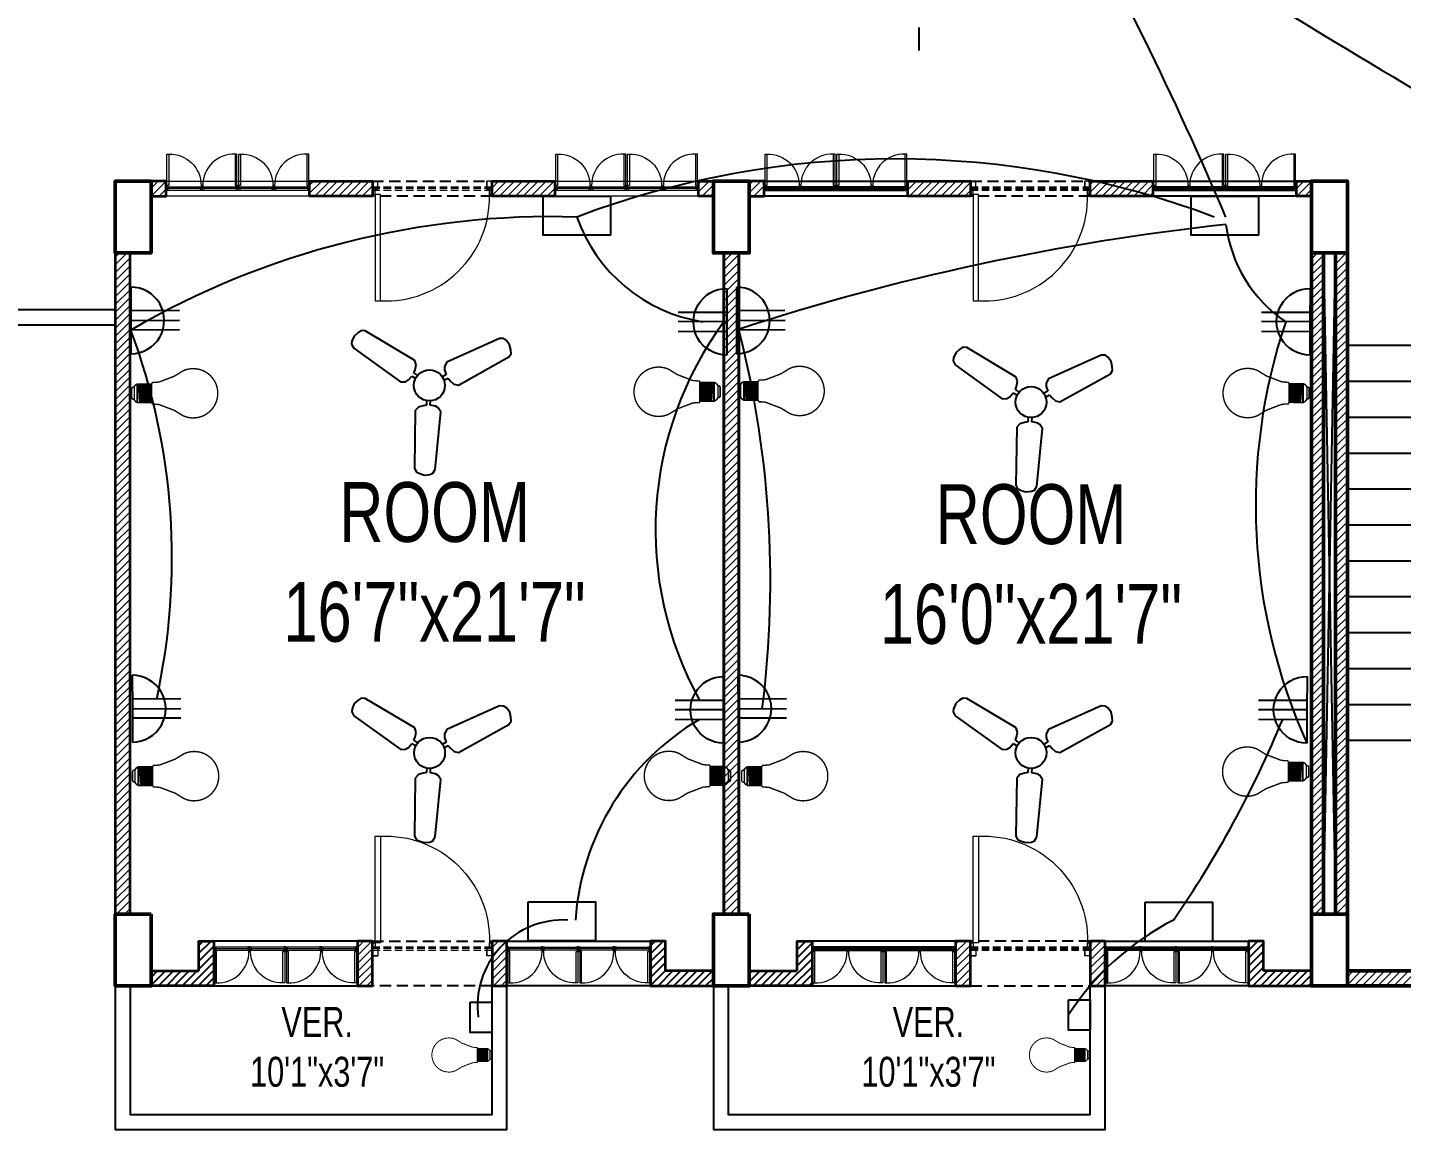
# Model space of a CAD drawing. Header units: inches. Extents: x -20263 to 10253, y -4567 to 3195.
# Drawn here: x -5101.4 to -4641.9, y -1545 to -1176.7 of the extents above; entities that cross this region are included whole.
import ezdxf

# ---------------------------------------------------------------- set-up
doc = ezdxf.new("R2010")
doc.units = ezdxf.units.IN
doc.header["$MEASUREMENT"] = 0
doc.linetypes.add('DASHED2', pattern=[0.375, 0.25, -0.125])
for name, color, linetype, lineweight in [('A-TEXT', 7, 'Continuous', 5), ('ar-DOOR-WOOD', 44, 'Continuous', 0), ('Main Wall', 250, 'Continuous', 13), ('WALL_SEC_', 170, 'Continuous', 25)]:
    doc.layers.add(name, color=color, linetype=linetype, lineweight=lineweight)
doc.layers.add('BOX', color=7, linetype='Continuous')
doc.layers.add('conduit', color=160, linetype='Continuous')
doc.layers.add('hatch brick', color=32, linetype='Continuous', lineweight=0, transparency=0.4)
doc.styles.add('SIMPLE', font='romantic.ttf')
pattern_1 = [(45, (-60995.2035, -20184.9232), (-1.325825215, 1.325825215), [])]
pattern_2 = [(45, (-61064.2035, -20186.9232), (-1.325825215, 1.325825215), [])]
pattern_3 = [(45, (-61078.7035, -20186.9232), (-1.325825215, 1.325825215), [])]
pattern_4 = [(45, (-61062.9922, -20186.9232), (-1.325825215, 1.325825215), [])]
pattern_5 = [(45, (-61069.2035, -20438.9232), (-1.325825215, 1.325825215), [])]
pattern_6 = [(45, (-60950.2035, -20184.9232), (-1.325825215, 1.325825215), [])]

# ---------------------------------------------------------------- blocks, each defined once
blk = doc.blocks.new('stair final')
blk.add_lwpolyline([(-5, 126), (17, 126), (17, -10), (-5, -10)], close=True)
for points in [[(82, 124), (82, -90), (-70, -90), (-70, 124)], [(-37.5, 124), (-37.5, -49), (49.5, -49), (49.5, 122.75)], [(17, 100), (49.5, 124), (82, 100)], [(24.2, 100), (49.5, 124)], [(49.5, 124), (75, 100)], [(82, -8), (82, -90)]]:
    blk.add_lwpolyline(points)
blk.add_circle((-37.5, 124), 2.49)
at = {"layer": 'BOX', "ltscale": 2000}
for p, q in [((-5, 124), (-70, 124)), ((-5, 112), (-70, 112)), ((-5, 100), (-70, 100)), ((-5, 88), (-70, 88)), ((-5, 76), (-70, 76)), ((-5, 64), (-70, 64)), ((-5, 52), (-70, 52)), ((-5, 40), (-70, 40)), ((-5, 28), (-70, 28)), ((-5, 16), (-70, 16)), ((-5, 4), (-70, 4)), ((-5, -8), (-70, -8)), ((0, -8), (-3, -8)), ((15, -8), (12, -8))]:
    blk.add_line(p, q, dxfattribs=at)
at = {"layer": 'BOX', "linetype": 'DASHED2', "ltscale": 20}
for p, q in [((82, 124), (17, 124)), ((82, 112), (17, 112)), ((82, 100), (17, 100)), ((82, 88), (17, 88)), ((82, 76), (17, 76)), ((82, 64), (17, 64)), ((82, 52), (17, 52)), ((82, 40), (17, 40)), ((82, 28), (17, 28)), ((82, 16), (17, 16)), ((82, 4), (17, 4)), ((82, -8), (17, -8))]:
    blk.add_line(p, q, dxfattribs=at)
at = {"layer": 'BOX', "ltscale": 2000}
for points in [[(17, 124), (17, -10), (-5, -10), (-5, 124)], [(-3, 124), (15, 124)]]:
    blk.add_lwpolyline(points, dxfattribs=at)
blk.add_lwpolyline([(15, 124), (15, -8), (-3, -8), (-3, 124)], close=True, dxfattribs=at)
blk = doc.blocks.new('toilet stair block final')
at = {"layer": 'hatch brick'}
h = blk.add_hatch(dxfattribs=at)
h.set_pattern_fill('ANSI31', color=256, scale=15)
h.paths.add_polyline_path([(-233, 175.18), (-233, -45.82), (-229, -45.82), (-229, 175.18)])
h = blk.add_hatch(dxfattribs=at)
h.set_pattern_fill('ANSI31', color=256, scale=15)
h.set_pattern_definition([(45, (7, 0), (-1.325825, 1.325825), [])])
h.paths.add_polyline_path([(-225, 175.18), (-225, -45.82), (-221, -45.82), (-221, 175.18)])
h = blk.add_hatch(dxfattribs=at)
h.set_pattern_fill('ANSI31', color=256, scale=15)
h.paths.add_polyline_path([(-193, -64.82), (-193, -54.82), (-198, -54.82), (-198, -64.82), (-221, -64.82), (-221, -69.82), (-193, -69.82)])
for points in [[(-229, 175.18), (-225, -45.82)], [(-229, -45.82), (-225, 175.18)]]:
    blk.add_lwpolyline(points)
at = {"color": 0, "lineweight": 50}
blk.add_lwpolyline([(-193, -64.82), (-193, -54.82), (-198, -54.82), (-198, -64.82), (-221, -64.82), (-221, -69.82), (-193, -69.82)], close=True, dxfattribs=at)
at = {"layer": 'Main Wall', "color": 1, "lineweight": 50}
for points in [[(-233, 175.18), (-221, 175.18), (-221, 199.18), (-233, 199.18), (-233, 175.18)], [(-233, -69.82), (-221, -69.82), (-221, -45.82), (-233, -45.82), (-233, -69.82)]]:
    blk.add_lwpolyline(points, dxfattribs=at)
at = {"layer": 'Main Wall', "color": 0, "lineweight": 50}
for points in [[(-233, 175.18), (-233, -45.82), (-229, -45.82), (-229, 175.18)], [(-225, 175.18), (-225, -45.82), (-221, -45.82), (-221, 175.18)]]:
    blk.add_lwpolyline(points, close=True, dxfattribs=at)
blk.add_blockref('stair final', (-151, 20.18))
blk = doc.blocks.new('DOOR_45')
at = {"layer": 'ar-DOOR-WOOD'}
for p, q in [((-11008.75, 15426.44), (-11008.75, 15424.44)), ((-10968.75, 15426.44), (-11008.75, 15426.44)), ((-11008.75, 15424.44), (-10968.75, 15424.44)), ((-10968.75, 15427.44), (-10963.75, 15427.44)), ((-10968.75, 15427.44), (-10968.75, 15426.44)), ((-10968.75, 15424.44), (-10968.75, 15426.44)), ((-10968.75, 15426.44), (-10966.75, 15426.44)), ((-10966.75, 15426.44), (-10966.75, 15425.44)), ((-10966.75, 15425.44), (-10963.75, 15425.44)), ((-10963.75, 15427.44), (-10963.75, 15425.44)), ((-10968.75, 15382.44), (-10968.75, 15383.44)), ((-10968.75, 15383.44), (-10966.75, 15383.44)), ((-10966.75, 15384.44), (-10963.75, 15384.44)), ((-10966.75, 15383.44), (-10966.75, 15384.44)), ((-10963.75, 15382.44), (-10963.75, 15384.44)), ((-10968.75, 15382.44), (-10963.75, 15382.44))]:
    blk.add_line(p, q, dxfattribs=at)
for points in [[(-10968.75, 15426.44), (-11008.75, 15426.44), (-11008.75, 15424.44), (-10968.75, 15424.44)], [(-10963.75, 15427.44), (-10968.75, 15427.44), (-10968.75, 15426.44), (-10966.75, 15426.44), (-10966.75, 15425.44), (-10963.75, 15425.44)], [(-10968.75, 15383.44), (-10968.75, 15382.44), (-10963.75, 15382.44), (-10963.75, 15384.44), (-10966.75, 15384.44), (-10966.75, 15383.44)]]:
    blk.add_lwpolyline(points, close=True, dxfattribs=at)
blk.add_arc((-10969.89, 15422.35), 38.92, 176.9083, 271.677, dxfattribs=at)
blk = doc.blocks.new('DOOR_40')
at = {"layer": 'ar-DOOR-WOOD'}
for p, q in [((-11029.1, 15422.4), (-11024.1, 15422.4)), ((-11029.1, 15422.4), (-11029.1, 15421.4)), ((-11024.1, 15422.4), (-11024.1, 15420.4)), ((-11029.1, 15421.4), (-11064.1, 15421.4)), ((-11064.1, 15421.4), (-11064.1, 15419.4)), ((-11064.1, 15419.4), (-11029.1, 15419.4)), ((-11029.1, 15419.4), (-11029.1, 15421.4)), ((-11029.1, 15421.4), (-11027.1, 15421.4)), ((-11027.1, 15421.4), (-11027.1, 15420.4)), ((-11027.1, 15420.4), (-11024.1, 15420.4)), ((-11029.1, 15383.4), (-11027.1, 15383.4)), ((-11029.1, 15382.4), (-11029.1, 15383.4)), ((-11029.1, 15382.4), (-11024.1, 15382.4)), ((-11027.1, 15383.4), (-11027.1, 15384.4)), ((-11027.1, 15384.4), (-11024.1, 15384.4)), ((-11024.1, 15382.4), (-11024.1, 15384.4))]:
    blk.add_line(p, q, dxfattribs=at)
blk.add_arc((-11029.4, 15418.2), 34.8, 178.03, 270.3561, dxfattribs=at)
blk = doc.blocks.new('LED')
for p, q in [((-11.6, -7.7), (11.7, -7.7)), ((-11.6, -11), (11.7, -9.6)), ((-11.6, -13.3), (11.7, -11.8)), ((-11.5, -15.5), (11.8, -14.1)), ((-11.3, -17.8), (11.9, -16.3)), ((-12.1, -25.6), (11.9, -25.6)), ((-11.2, -20), (12.1, -18.6)), ((-11.2, -22.2), (12.1, -20.8)), ((-11.2, -24.5), (12.1, -23.1))]:
    blk.add_line(p, q)
at = {"lineweight": 9}
blk.add_line((7.8, -3.1), (-7.8, -3.1), dxfattribs=at)
for points, const_width in [([(5.3, 0), (5.4, 0), (5.7, 0), (6.1, -0.1), (6.6, -0.3), (7, -0.6), (7.2, -0.9), (7.4, -1.2), (7.5, -1.5), (7.7, -2), (7.7, -2.5), (7.8, -3.1), (7.7, -2.5), (7.7, -2), (7.5, -1.5), (7.4, -1.2), (7.2, -0.9), (7, -0.6), (6.6, -0.3), (6.1, -0.1), (5.7, 0), (5.4, 0), (5.3, 0), (-5.3, 0), (-5.4, 0), (-5.5, 0), (-5.8, 0), (-6.1, -0.1), (-6.4, -0.2), (-6.7, -0.5), (-7, -0.7), (-7.3, -1.1), (-7.6, -1.7), (-7.7, -2.3), (-7.8, -3.1), (-7.8, -3.1), (-7.9, -3.2), (-8.1, -3.2), (-8.3, -3.3), (-8.9, -3.6), (-9.6, -4.1), (-10.3, -4.7), (-11, -5.4), (-11.2, -5.9), (-11.4, -6.4), (-11.6, -7), (-11.6, -7.7), (-12.2, -7.7), (-12.1, -26)], 2), ([(-5.3, 0), (-5.4, 0), (-5.5, 0), (-5.8, 0), (-6.1, -0.1), (-6.4, -0.2), (-6.7, -0.5), (-7, -0.7), (-7.3, -1.1), (-7.6, -1.7), (-7.7, -2.3), (-7.8, -3.1)], 1), ([(11.9, -26.1), (11.9, -7.7), (11.7, -7.7), (11.6, -7), (11.4, -6.4), (11.2, -5.9), (11, -5.4), (10.3, -4.7), (9.6, -4.1), (8.9, -3.6), (8.3, -3.3), (7.9, -3.2), (7.8, -3.1), (7.8, -3.1)], 2), ([(-0.1, -111.1), (-0.2, -111.1), (-1, -111.1), (-1.8, -111.1), (-2.6, -111.1), (-3.4, -111), (-4.2, -110.9), (-5, -110.8), (-5.8, -110.6), (-6.6, -110.5), (-7.4, -110.3), (-8.1, -110.1), (-8.9, -109.9), (-9.6, -109.7), (-10.4, -109.5), (-11.1, -109.2), (-11.8, -108.9), (-12.5, -108.7), (-13.2, -108.3), (-13.9, -108), (-14.6, -107.7), (-15.3, -107.3), (-16, -106.9), (-16.6, -106.6), (-17.3, -106.2), (-17.9, -105.7), (-18.5, -105.3), (-19.2, -104.8), (-19.8, -104.4), (-20.4, -103.9), (-20.9, -103.4), (-21.5, -102.9), (-22.1, -102.4), (-22.6, -101.9), (-23.1, -101.3), (-23.7, -100.8), (-24.2, -100.2), (-24.6, -99.6), (-25.1, -99), (-25.6, -98.4), (-26, -97.8), (-26.5, -97.2), (-26.9, -96.5), (-27.3, -95.9), (-27.7, -95.2), (-28.1, -94.6), (-28.4, -93.9), (-28.8, -93.2), (-29.1, -92.5), (-29.4, -91.8), (-29.7, -91.1), (-30, -90.4), (-30.2, -89.6), (-30.5, -88.9), (-30.7, -88.1), (-30.9, -87.4), (-31.1, -86.6), (-31.2, -85.9), (-31.4, -85.1), (-31.5, -84.3), (-31.6, -83.5), (-31.7, -82.7), (-31.8, -81.9), (-31.8, -81.1), (-31.9, -80.3), (-31.9, -79.5), (-31.9, -78.2), (-31.8, -77), (-31.7, -75.8), (-31.5, -74.6), (-31.3, -73.4), (-31.1, -72.2), (-30.8, -71.1), (-30.4, -69.9), (-30, -68.8), (-29.6, -67.7), (-29.2, -66.6), (-22.1, -55), (-14.6, -35.3), (-14.1, -29.7), (-14.1, -27.1), (-12.1, -25.6)], 1.8), ([(-0.1, -111.1), (0, -111.1), (0.8, -111.1), (1.6, -111.1), (2.5, -111.1), (3.3, -111), (4, -110.9), (4.8, -110.8), (5.6, -110.6), (6.4, -110.5), (7.2, -110.3), (7.9, -110.1), (8.7, -109.9), (9.4, -109.7), (10.2, -109.5), (10.9, -109.2), (11.6, -108.9), (12.3, -108.7), (13, -108.3), (13.7, -108), (14.4, -107.7), (15.1, -107.3), (15.8, -106.9), (16.4, -106.6), (17.1, -106.2), (17.7, -105.7), (18.3, -105.3), (19, -104.8), (19.6, -104.4), (20.2, -103.9), (20.7, -103.4), (21.3, -102.9), (21.9, -102.4), (22.4, -101.9), (22.9, -101.3), (23.5, -100.8), (24, -100.2), (24.5, -99.6), (24.9, -99), (25.4, -98.4), (25.8, -97.8), (26.3, -97.2), (26.7, -96.5), (27.1, -95.9), (27.5, -95.2), (27.9, -94.6), (28.2, -93.9), (28.6, -93.2), (28.9, -92.5), (29.2, -91.8), (29.5, -91.1), (29.8, -90.4), (30, -89.6), (30.3, -88.9), (30.5, -88.1), (30.7, -87.4), (30.9, -86.6), (31, -85.9), (31.2, -85.1), (31.3, -84.3), (31.4, -83.5), (31.5, -82.7), (31.6, -81.9), (31.6, -81.1), (31.7, -80.3), (31.7, -79.5), (31.7, -78.2), (31.6, -77), (31.5, -75.8), (31.3, -74.6), (31.1, -73.4), (30.9, -72.2), (30.6, -71.1), (30.2, -69.9), (29.9, -68.8), (29.4, -67.7), (29, -66.6), (21.9, -55), (14.4, -35.3), (13.9, -29.7), (13.9, -27.1), (11.9, -25.6)], 1.8)]:
    blk.add_lwpolyline(points, dxfattribs=dict(const_width=const_width))
at = {"color": 7, "lineweight": 20}
blk.add_open_spline([(-9.8, -25.6), (-9.8, -25.6), (9.4, -25.6), (9.4, -25.6)], degree=3, dxfattribs=at)
blk = doc.blocks.new('6')
at = {"color": 7}
for p, q in [((3268, -2243), (3260, -2275)), ((3260, -2275), (3351, -2687)), ((3285, -2228), (3268, -2243)), ((3322, -2211), (3285, -2228)), ((3359, -2211), (3322, -2211)), ((3387, -2215), (3359, -2211)), ((3407, -2236), (3387, -2215)), ((3533, -2638), (3407, -2236)), ((3351, -2687), (3378, -2709)), ((3468, -2701), (3489, -2690)), ((3477, -2735), (3468, -2701)), ((3489, -2690), (3518, -2669)), ((3518, -2669), (3533, -2638)), ((3378, -2709), (3403, -2714)), ((3403, -2714), (3440, -2709)), ((3440, -2709), (3450, -2742)), ((3699, -2804), (3666, -2816)), ((4101, -2931), (3699, -2804)), ((3594, -2888), (3628, -2897)), ((3635, -2869), (3601, -2861)), ((3628, -2897), (3627, -2922)), ((3649, -2835), (3635, -2869)), ((3666, -2816), (3649, -2835)), ((3291, -2913), (3005, -3223)), ((3325, -2910), (3291, -2913)), ((3357, -2925), (3325, -2910)), ((3378, -2938), (3357, -2925)), ((3403, -2913), (3378, -2938)), ((3399, -2958), (3423, -2933)), ((3422, -2988), (3399, -2958)), ((3429, -3011), (3422, -2988)), ((3627, -2922), (3631, -2958)), ((3631, -2958), (3650, -2985)), ((3650, -2985), (4061, -3078)), ((4124, -2954), (4101, -2931)), ((4129, -2976), (4124, -2954)), ((4125, -3016), (4129, -2976)), ((3113, -3331), (3424, -3046)), ((3424, -3046), (3429, -3011)), ((4061, -3078), (4089, -3071)), ((4089, -3071), (4107, -3048)), ((4107, -3048), (4125, -3016)), ((3005, -3223), (2997, -3251)), ((2997, -3251), (3008, -3278)), ((3008, -3278), (3026, -3309)), ((3026, -3309), (3059, -3333)), ((3059, -3333), (3081, -3340)), ((3081, -3340), (3113, -3331))]:
    blk.add_line(p, q, dxfattribs=at)
blk.add_circle((3491, -2846), 113, dxfattribs=at)
blk = doc.blocks.new('3 pin')
at = {"layer": 'WALL_SEC_', "color": 3, "lineweight": 25}
for p, q in [((10035.5, 6358.5), (10035.5, 6351.5)), ((10045.69, 6353.52), (10035.5, 6353.52)), ((10035.5, 6351.5), (10035.5, 6344.5)), ((10035.5, 6351.5), (10045.69, 6351.5)), ((10045.69, 6349.48), (10035.5, 6349.48))]:
    blk.add_line(p, q, dxfattribs=at)
blk.add_arc((10035.5, 6351.5), 7, 270, 90, dxfattribs=at)

msp = doc.modelspace()

# ---------------------------------------------------------------- hatches: boundary and pattern name
at = {"true_color": 0x000000}
h = msp.add_hatch(dxfattribs=at)
h.set_pattern_fill('ANSI31', color=18, scale=15)
h.set_pattern_definition(pattern_2)
h.paths.add_polyline_path([(-5044.052, -1492.005), (-5044.052, -1482.005), (-5039.052, -1482.005), (-5039.052, -1497.005), (-5060.052, -1497.005), (-5060.052, -1492.005), (-5060.052, -1492.005)])
h = msp.add_hatch(dxfattribs=at)
h.set_pattern_fill('ANSI31', color=18, scale=15)
h.set_pattern_definition(pattern_2)
h.paths.add_polyline_path([(-4888.052, -1492.005), (-4888.052, -1482.005), (-4893.052, -1482.005), (-4893.052, -1497.005), (-4872.052, -1497.005), (-4872.052, -1492.005), (-4872.052, -1492.005)])
h = msp.add_hatch(dxfattribs=at)
h.set_pattern_fill('ANSI31', color=18, scale=15)
h.set_pattern_definition(pattern_2)
h.paths.add_polyline_path([(-4844.052, -1492.005), (-4844.052, -1482.005), (-4839.052, -1482.005), (-4839.052, -1497.005), (-4860.052, -1497.005), (-4860.052, -1492.005), (-4860.052, -1492.005)])
h = msp.add_hatch(dxfattribs=at)
h.set_pattern_fill('ANSI31', color=18, scale=15)
h.set_pattern_definition(pattern_2)
h.paths.add_polyline_path([(-4688.052, -1492.005), (-4688.052, -1482.005), (-4693.052, -1482.005), (-4693.052, -1497.005), (-4672.052, -1497.005), (-4672.052, -1492.005), (-4672.052, -1492.005)])
at = {"layer": 'hatch brick', "true_color": 0x000000}
h = msp.add_hatch(dxfattribs=at)
h.set_pattern_fill('ANSI31', color=18, scale=15)
h.set_pattern_definition(pattern_3)
h.paths.add_polyline_path([(-5060.052, -1233.005), (-5055.052, -1233.005), (-5055.052, -1228.005), (-5060.052, -1228.005)])
h = msp.add_hatch(dxfattribs=at)
h.set_pattern_fill('ANSI31', color=18, scale=15)
h.set_pattern_definition(pattern_5)
h.paths.add_polyline_path([(-4986.052, -1233.005), (-5007.052, -1233.005), (-5007.052, -1228.005), (-4986.052, -1228.005)])
h = msp.add_hatch(dxfattribs=at)
h.set_pattern_fill('ANSI31', color=18, scale=15)
h.set_pattern_definition(pattern_4)
h.paths.add_polyline_path([(-4925.052, -1233.005), (-4946.052, -1233.005), (-4946.052, -1228.005), (-4925.052, -1228.005)])
h = msp.add_hatch(dxfattribs=at)
h.set_pattern_fill('ANSI31', color=18, scale=15)
h.set_pattern_definition(pattern_2)
h.paths.add_polyline_path([(-4872.052, -1233.005), (-4877.052, -1233.005), (-4877.052, -1228.005), (-4872.052, -1228.005)])
h = msp.add_hatch(dxfattribs=at)
h.set_pattern_fill('ANSI31', color=18, scale=15)
h.set_pattern_definition(pattern_3)
h.paths.add_polyline_path([(-4860.052, -1233.005), (-4855.052, -1233.005), (-4855.052, -1228.005), (-4860.052, -1228.005)])
h = msp.add_hatch(dxfattribs=at)
h.set_pattern_fill('ANSI31', color=18, scale=15)
h.set_pattern_definition(pattern_5)
h.paths.add_polyline_path([(-4786.052, -1233.005), (-4807.052, -1233.005), (-4807.052, -1228.005), (-4786.052, -1228.005)])
h = msp.add_hatch(dxfattribs=at)
h.set_pattern_fill('ANSI31', color=18, scale=15)
h.set_pattern_definition(pattern_4)
h.paths.add_polyline_path([(-4725.052, -1233.005), (-4746.052, -1233.005), (-4746.052, -1228.005), (-4725.052, -1228.005)])
h = msp.add_hatch(dxfattribs=at)
h.set_pattern_fill('ANSI31', color=18, scale=15)
h.set_pattern_definition(pattern_2)
h.paths.add_polyline_path([(-4672.052, -1233.005), (-4677.052, -1233.005), (-4677.052, -1228.005), (-4672.052, -1228.005)])
h = msp.add_hatch(dxfattribs=at)
h.set_pattern_fill('ANSI31', color=18, scale=15)
h.set_pattern_definition([(45, (-61067.7035, -20186.9232), (-1.325825215, 1.325825215), [])])
h.paths.add_polyline_path([(-5067.052, -1252.005), (-5072.052, -1252.005), (-5072.052, -1473.005), (-5067.052, -1473.005)])
h = msp.add_hatch(dxfattribs=at)
h.set_pattern_fill('ANSI31', color=18, scale=15)
h.set_pattern_definition(pattern_2)
h.paths.add_polyline_path([(-4863.552, -1252.005), (-4868.552, -1252.005), (-4868.552, -1473.005), (-4863.552, -1473.005)])
h = msp.add_hatch(dxfattribs=at)
h.set_pattern_fill('ANSI31', color=18, scale=15)
h.set_pattern_definition(pattern_2)
h.paths.add_polyline_path([(-4868.552, -1252.005), (-4863.552, -1252.005), (-4863.552, -1473.005), (-4868.552, -1473.005)])
h = msp.add_hatch(dxfattribs=at)
h.set_pattern_fill('ANSI31', color=18, scale=15)
h.set_pattern_definition(pattern_1)
h.paths.add_polyline_path([(-4986.052, -1497.005), (-4986.052, -1482.005), (-4986.052, -1482.005), (-4991.052, -1482.005), (-4991.052, -1497.005)])
h = msp.add_hatch(dxfattribs=at)
h.set_pattern_fill('ANSI31', color=18, scale=15)
h.set_pattern_definition(pattern_6)
h.paths.add_polyline_path([(-4941.052, -1497.005), (-4941.052, -1482.005), (-4941.052, -1482.005), (-4946.052, -1482.005), (-4946.052, -1497.005)])
h = msp.add_hatch(dxfattribs=at)
h.set_pattern_fill('ANSI31', color=18, scale=15)
h.set_pattern_definition(pattern_1)
h.paths.add_polyline_path([(-4786.052, -1497.005), (-4786.052, -1482.005), (-4786.052, -1482.005), (-4791.052, -1482.005), (-4791.052, -1497.005)])
h = msp.add_hatch(dxfattribs=at)
h.set_pattern_fill('ANSI31', color=18, scale=15)
h.set_pattern_definition(pattern_6)
h.paths.add_polyline_path([(-4741.052, -1497.005), (-4741.052, -1482.005), (-4741.052, -1482.005), (-4746.052, -1482.005), (-4746.052, -1497.005)])

# ---------------------------------------------------------------- linework, layer by layer
at = {"color": 30, "true_color": 0xf8991e}
msp.add_line((-4803.271, -1184.347), (-4803.271, -1176.66), dxfattribs=at)
at = {"color": 18, "linetype": 'DASHED2', "ltscale": 15, "true_color": 0x000000}
for points in [[(-4986.052, -1228.005), (-4946.052, -1228.005), (-4946.052, -1233.005), (-4986.052, -1233.005)], [(-4786.052, -1228.005), (-4746.052, -1228.005), (-4746.052, -1233.005), (-4786.052, -1233.005)], [(-4786.052, -1228.005), (-4746.052, -1228.005), (-4746.052, -1233.005), (-4786.052, -1233.005)], [(-4986.052, -1482.005), (-4946.052, -1482.005), (-4946.052, -1497.005), (-4986.052, -1497.005)], [(-4786.052, -1497.005), (-4746.052, -1497.005), (-4746.052, -1482.005), (-4786.052, -1482.005)]]:
    msp.add_lwpolyline(points, close=True, dxfattribs=at)
at = {"color": 1, "lineweight": 50}
for points in [[(-4860.052, -1228.005), (-4872.052, -1228.005), (-4872.052, -1252.005), (-4860.052, -1252.005), (-4860.052, -1228.005)], [(-4660.052, -1228.005), (-4672.052, -1228.005), (-4672.052, -1252.005), (-4660.052, -1252.005), (-4660.052, -1228.005)], [(-4860.052, -1473.005), (-4872.052, -1473.005), (-4872.052, -1497.005), (-4860.052, -1497.005), (-4860.052, -1473.005)], [(-4660.052, -1473.005), (-4672.052, -1473.005), (-4672.052, -1497.005), (-4660.052, -1497.005), (-4660.052, -1473.005)]]:
    msp.add_lwpolyline(points, dxfattribs=at)
at = {"color": 18, "lineweight": 35, "true_color": 0x000000}
for points in [[(-4860.052, -1233.005), (-4855.052, -1233.005), (-4855.052, -1228.005), (-4860.052, -1228.005)], [(-4725.052, -1233.005), (-4746.052, -1233.005), (-4746.052, -1228.005), (-4725.052, -1228.005)], [(-4672.052, -1233.005), (-4677.052, -1233.005), (-4677.052, -1228.005), (-4672.052, -1228.005)], [(-4863.552, -1252.005), (-4868.552, -1252.005), (-4868.552, -1473.005), (-4863.552, -1473.005)], [(-4786.052, -1497.005), (-4786.052, -1482.005), (-4786.052, -1482.005), (-4786.052, -1482.005), (-4791.052, -1482.005), (-4791.052, -1497.005)], [(-4741.052, -1497.005), (-4741.052, -1482.005), (-4741.052, -1482.005), (-4741.052, -1482.005), (-4746.052, -1482.005), (-4746.052, -1497.005)]]:
    msp.add_lwpolyline(points, close=True, dxfattribs=at)
at = {"color": 18, "true_color": 0x000000}
for points in [[(-4855.052, -1228.005), (-4807.052, -1228.005), (-4807.052, -1233.005), (-4855.052, -1233.005)], [(-4725.052, -1228.005), (-4677.052, -1228.005), (-4677.052, -1233.005), (-4725.052, -1233.005)], [(-5260.052, -1276.005), (-5072.052, -1276.005), (-5072.052, -1271.005), (-5260.052, -1271.005)], [(-5039.052, -1497.005), (-4991.052, -1497.005), (-4991.052, -1482.005), (-5039.052, -1482.005)], [(-4893.052, -1497.005), (-4941.052, -1497.005), (-4941.052, -1482.005), (-4893.052, -1482.005)], [(-4839.052, -1497.005), (-4791.052, -1497.005), (-4791.052, -1482.005), (-4839.052, -1482.005)], [(-4693.052, -1497.005), (-4741.052, -1497.005), (-4741.052, -1482.005), (-4693.052, -1482.005)]]:
    msp.add_lwpolyline(points, close=True, dxfattribs=at)
at = {"color": 150}
for points in [[(-4855.052, -1231.005), (-4807.652, -1231.005), (-4807.652, -1230.005), (-4855.052, -1230.005)], [(-4855.052, -1231.005), (-4807.652, -1231.005), (-4807.652, -1230.505), (-4855.052, -1230.505)], [(-4724.452, -1231.005), (-4677.652, -1231.005), (-4677.652, -1230.005), (-4724.452, -1230.005)], [(-4724.452, -1231.005), (-4677.652, -1231.005), (-4677.652, -1230.505), (-4724.452, -1230.505)], [(-4791.052, -1484.005), (-4838.452, -1484.005), (-4838.452, -1485.005), (-4791.052, -1485.005)], [(-4791.052, -1484.005), (-4838.452, -1484.005), (-4838.452, -1484.505), (-4791.052, -1484.505)], [(-4741.052, -1484.005), (-4693.652, -1484.005), (-4693.652, -1485.005), (-4741.052, -1485.005)], [(-4741.052, -1484.005), (-4693.652, -1484.005), (-4693.652, -1484.505), (-4741.052, -1484.505)]]:
    msp.add_lwpolyline(points, close=True, dxfattribs=at)
at = {"color": 18, "lineweight": 35, "true_color": 0x000000}
for points in [[(-4786.052, -1233.005), (-4786.052, -1233.005), (-4807.052, -1233.005), (-4807.052, -1228.005), (-4786.052, -1228.005), (-4786.052, -1233.005)], [(-4844.052, -1492.005), (-4844.052, -1482.005), (-4839.052, -1482.005), (-4839.052, -1497.005), (-4860.052, -1497.005), (-4860.052, -1492.005), (-4860.052, -1492.005), (-4860.052, -1492.005), (-4844.052, -1492.005)], [(-4688.052, -1492.005), (-4688.052, -1482.005), (-4693.052, -1482.005), (-4693.052, -1497.005), (-4672.052, -1497.005), (-4672.052, -1492.005), (-4672.052, -1492.005), (-4672.052, -1492.005), (-4688.052, -1492.005)]]:
    msp.add_lwpolyline(points, dxfattribs=at)
at = {"color": 150, "linetype": 'DASHED2', "ltscale": 10}
for points in [[(-4786.052, -1230.005), (-4746.052, -1230.005), (-4746.052, -1231.005), (-4786.052, -1231.005)], [(-4786.052, -1230.005), (-4746.052, -1230.005), (-4746.052, -1230.505), (-4786.052, -1230.505)], [(-4786.052, -1484.005), (-4746.052, -1484.005), (-4746.052, -1485.005), (-4786.052, -1485.005)], [(-4786.052, -1484.005), (-4746.052, -1484.005), (-4746.052, -1484.505), (-4786.052, -1484.505)]]:
    msp.add_lwpolyline(points, close=True, dxfattribs=at)
at = {"color": 116, "true_color": 0x136734}
for points in [[(-4928.941, -1233.005), (-4906.434, -1233.005), (-4906.434, -1246.088), (-4928.941, -1246.088)], [(-4712.305, -1233.005), (-4689.798, -1233.005), (-4689.798, -1246.088), (-4712.305, -1246.088)], [(-4933.921, -1468.905), (-4911.414, -1468.905), (-4911.414, -1481.988), (-4933.921, -1481.988)], [(-4727.695, -1469.05), (-4705.188, -1469.05), (-4705.188, -1482.133), (-4727.695, -1482.133)], [(-4753.261, -1501.626), (-4746.029, -1501.626), (-4746.029, -1511.826), (-4753.261, -1511.826)], [(-4953.371, -1502.426), (-4946.138, -1502.426), (-4946.138, -1512.627), (-4953.371, -1512.627)]]:
    msp.add_lwpolyline(points, close=True, dxfattribs=at)
at = {"color": 18, "true_color": 0x000000}
for points in [[(-5072.052, -1497.005), (-5072.052, -1545.005), (-4941.052, -1545.005), (-4941.052, -1497.005)], [(-5067.052, -1497.005), (-5067.052, -1540.005), (-4946.052, -1540.005), (-4946.052, -1497.005)], [(-4872.052, -1497.005), (-4872.052, -1545.005), (-4741.052, -1545.005), (-4741.052, -1497.005)], [(-4867.052, -1497.005), (-4867.052, -1540.005), (-4746.052, -1540.005), (-4746.052, -1497.005)]]:
    msp.add_lwpolyline(points, dxfattribs=at)
at = {"layer": 'conduit', "color": 18, "true_color": 0x000000}
for centre, radius, start, end in [((-5877.563, -1743.112), 1279.919, 23.146109, 29.004602), ((-2940.983, 1668.433), 3330.391, 236.931732, 241.831057), ((-4811.123, -1523.083), 302.472, 69.37121, 110.62879), ((-4925.983, -1520.474), 280.592, 88.30582, 120.12568), ((-4867.278, -1222.21), 53.457, 199.44343, 260.96834), ((-4612.761, -2047.458), 809.739, 96.232566, 108.098747), ((-4654.92, -1236.755), 46.11, 187.16355, 236.05146), ((-4774.022, -1344.563), 117.363, 143.65267, 209.01644), ((-5191.999, -1361.557), 339.025, 352.7534, 14.86696), ((-4497.725, -1336.419), 192.979, 161.44311, 204.31643), ((-5271.717, -1354.068), 218.645, 347.57533, 20.42005), ((-4833.929, -1480.729), 84.436, 120.41631, 176.11276), ((-5013.047, -1271.138), 358.488, 325.34151, 337.57123), ((-4922.217, -1503.673), 28.71, 86.91232, 187.6689), ((-4677.189, -1555.609), 90.425, 116.94996, 147.2756)]:
    msp.add_arc(centre, radius, start, end, dxfattribs=at)
at = {"layer": 'Main Wall', "color": 1, "lineweight": 50}
for points in [[(-5060.052, -1228.005), (-5072.052, -1228.005), (-5072.052, -1252.005), (-5060.052, -1252.005), (-5060.052, -1228.005)], [(-4860.052, -1228.005), (-4872.052, -1228.005), (-4872.052, -1252.005), (-4860.052, -1252.005), (-4860.052, -1228.005)], [(-5060.052, -1473.005), (-5072.052, -1473.005), (-5072.052, -1497.005), (-5060.052, -1497.005), (-5060.052, -1473.005)], [(-4860.052, -1473.005), (-4872.052, -1473.005), (-4872.052, -1497.005), (-4860.052, -1497.005), (-4860.052, -1473.005)]]:
    msp.add_lwpolyline(points, dxfattribs=at)
at = {"layer": 'Main Wall', "color": 18, "lineweight": 35, "true_color": 0x000000}
for points in [[(-5060.052, -1233.005), (-5055.052, -1233.005), (-5055.052, -1228.005), (-5060.052, -1228.005)], [(-4925.052, -1233.005), (-4946.052, -1233.005), (-4946.052, -1228.005), (-4925.052, -1228.005)], [(-4872.052, -1233.005), (-4877.052, -1233.005), (-4877.052, -1228.005), (-4872.052, -1228.005)], [(-5067.052, -1252.005), (-5072.052, -1252.005), (-5072.052, -1473.005), (-5067.052, -1473.005)], [(-4868.552, -1252.005), (-4863.552, -1252.005), (-4863.552, -1473.005), (-4868.552, -1473.005)], [(-4986.052, -1497.005), (-4986.052, -1482.005), (-4986.052, -1482.005), (-4986.052, -1482.005), (-4991.052, -1482.005), (-4991.052, -1497.005)], [(-4941.052, -1497.005), (-4941.052, -1482.005), (-4941.052, -1482.005), (-4941.052, -1482.005), (-4946.052, -1482.005), (-4946.052, -1497.005)]]:
    msp.add_lwpolyline(points, close=True, dxfattribs=at)
at = {"layer": 'Main Wall', "color": 18, "true_color": 0x000000}
for points in [[(-5055.052, -1228.005), (-5007.052, -1228.005), (-5007.052, -1233.005), (-5055.052, -1233.005)], [(-4925.052, -1228.005), (-4877.052, -1228.005), (-4877.052, -1233.005), (-4925.052, -1233.005)]]:
    msp.add_lwpolyline(points, close=True, dxfattribs=at)
at = {"layer": 'Main Wall', "color": 150}
for points in [[(-5055.052, -1231.005), (-5007.652, -1231.005), (-5007.652, -1230.005), (-5055.052, -1230.005)], [(-5055.052, -1231.005), (-5007.652, -1231.005), (-5007.652, -1230.505), (-5055.052, -1230.505)], [(-4924.452, -1231.005), (-4877.652, -1231.005), (-4877.652, -1230.005), (-4924.452, -1230.005)], [(-4924.452, -1231.005), (-4877.652, -1231.005), (-4877.652, -1230.505), (-4924.452, -1230.505)], [(-4991.052, -1484.005), (-5038.452, -1484.005), (-5038.452, -1485.005), (-4991.052, -1485.005)], [(-4991.052, -1484.005), (-5038.452, -1484.005), (-5038.452, -1484.505), (-4991.052, -1484.505)], [(-4941.052, -1484.005), (-4893.652, -1484.005), (-4893.652, -1485.005), (-4941.052, -1485.005)], [(-4941.052, -1484.005), (-4893.652, -1484.005), (-4893.652, -1484.505), (-4941.052, -1484.505)]]:
    msp.add_lwpolyline(points, close=True, dxfattribs=at)
at = {"layer": 'Main Wall', "color": 18, "lineweight": 35, "true_color": 0x000000}
for points in [[(-4986.052, -1233.005), (-4986.052, -1233.005), (-5007.052, -1233.005), (-5007.052, -1228.005), (-4986.052, -1228.005), (-4986.052, -1233.005)], [(-5044.052, -1492.005), (-5044.052, -1482.005), (-5039.052, -1482.005), (-5039.052, -1497.005), (-5060.052, -1497.005), (-5060.052, -1492.005), (-5060.052, -1492.005), (-5060.052, -1492.005), (-5044.052, -1492.005)], [(-4888.052, -1492.005), (-4888.052, -1482.005), (-4893.052, -1482.005), (-4893.052, -1497.005), (-4872.052, -1497.005), (-4872.052, -1492.005), (-4872.052, -1492.005), (-4872.052, -1492.005), (-4888.052, -1492.005)]]:
    msp.add_lwpolyline(points, dxfattribs=at)
at = {"layer": 'Main Wall', "color": 150, "linetype": 'DASHED2', "ltscale": 10}
for points in [[(-4986.052, -1231.005), (-4946.052, -1231.005), (-4946.052, -1230.005), (-4986.052, -1230.005)], [(-4986.052, -1231.005), (-4946.052, -1231.005), (-4946.052, -1230.505), (-4986.052, -1230.505)], [(-4986.052, -1485.005), (-4946.052, -1485.005), (-4946.052, -1484.005), (-4986.052, -1484.005)], [(-4986.052, -1485.005), (-4946.052, -1485.005), (-4946.052, -1484.505), (-4986.052, -1484.505)]]:
    msp.add_lwpolyline(points, close=True, dxfattribs=at)

# ---------------------------------------------------------------- block references
at = {"color": 18, "true_color": 0x000000, "extrusion": (0, 0, -1), "xscale": -1, "zscale": -1}
msp.add_blockref('toilet stair block final', (4439.052, -1427.188), dxfattribs=at)
at = {"color": 40, "true_color": 0xf8d731, "xscale": 0.04578869434389712, "yscale": 0.04578869434389712, "zscale": 0.04578869434389712, "rotation": 41.8550425353075}
for p in [(-5172.987, -1305.893), (-4971.836, -1311.478), (-5172.968, -1428.726), (-4971.836, -1428.726)]:
    msp.add_blockref('6', p, dxfattribs=at)
at = {"color": 1}
for p, xscale, yscale, zscale, rotation in [((-5066.561, -1298.899), 0.2590482185936613, 0.2590482185936613, 0.2590482185936613, 90), ((-4869.778, -1298.39), -0.2590482185936613, 0.2590482185936613, 0.2590482185936613, 270), ((-4863.758, -1298.124), 0.2590482185936613, 0.2590482185936613, 0.2590482185936613, 90), ((-4672.818, -1298.826), -0.2590482185936613, 0.2590482185936613, 0.2590482185936613, 270), ((-5066.242, -1426.875), 0.2590482185936613, 0.2590482185936613, 0.2590482185936613, 90), ((-4866.346, -1426.78), -0.2590482185936613, 0.2590482185936613, 0.2590482185936613, 269.9999999998945), ((-4862.574, -1426.875), 0.2590482185936613, 0.2590482185936613, 0.2590482185936613, 90), ((-4672.979, -1425.354), -0.2590482185936613, 0.2590482185936613, 0.2590482185936613, 269.9999999998945), ((-4946.221, -1520.084), -0.1793349189005943, 0.1793349189005943, 0.1793349189005943, 269.9999999998945), ((-4746.42, -1520.084), -0.1793349189005943, 0.1793349189005943, 0.1793349189005943, 269.9999999998945)]:
    msp.add_blockref('LED', p, dxfattribs=dict(at, xscale=xscale, yscale=yscale, zscale=zscale, rotation=rotation))
at = {"layer": 'Main Wall', "color": 18, "true_color": 0x000000, "extrusion": (0, 0, -1)}
for name, p, xscale, yscale, zscale, rotation in [('DOOR_40', (428.318, -4538.245), 0.2999999999999546, 0.2999999999999546, -0.2999999999999546, 270), ('DOOR_40', (404.318, -4538.245), 0.2999999999999546, 0.2999999999999546, -0.2999999999999546, 270), ('DOOR_40', (298.318, -4538.245), 0.2999999999999546, 0.2999999999999546, -0.2999999999999546, 270), ('DOOR_40', (274.318, -4538.245), 0.2999999999999546, 0.2999999999999546, -0.2999999999999546, 270), ('DOOR_40', (228.318, -4538.245), 0.2999999999999546, 0.2999999999999546, -0.2999999999999545, 270), ('DOOR_40', (204.318, -4538.245), 0.2999999999999546, 0.2999999999999546, -0.2999999999999545, 270), ('DOOR_40', (98.318, -4538.245), 0.2999999999999546, 0.2999999999999546, -0.2999999999999545, 270), ('DOOR_40', (74.318, -4538.245), 0.2999999999999546, 0.2999999999999546, -0.2999999999999545, 270), ('DOOR_45', (-8727.233, -11232.56), 0.8888888888889142, 0.8888888888889142, -0.8888888888889142, 270), ('DOOR_45', (-8927.233, -11232.56), 0.8888888888889142, 0.8888888888889142, -0.8888888888889142, 270), ('DOOR_40', (9641.785, 1823.236), 0.2999999999999545, 0.2999999999999545, -0.2999999999999545, 90), ('DOOR_40', (9617.785, 1823.236), 0.2999999999999545, 0.2999999999999545, -0.2999999999999545, 90), ('DOOR_40', (9543.785, 1823.236), 0.2999999999999545, 0.2999999999999545, -0.2999999999999545, 90), ('DOOR_40', (9519.785, 1823.236), 0.2999999999999545, 0.2999999999999545, -0.2999999999999545, 90), ('DOOR_40', (9441.785, 1823.236), 0.2999999999999545, 0.2999999999999545, -0.2999999999999545, 90), ('DOOR_40', (9417.785, 1823.236), 0.2999999999999545, 0.2999999999999545, -0.2999999999999545, 90), ('DOOR_40', (9343.785, 1823.236), 0.2999999999999545, 0.2999999999999545, -0.2999999999999545, 90), ('DOOR_40', (9319.785, 1823.236), 0.2999999999999545, 0.2999999999999545, -0.2999999999999545, 90)]:
    msp.add_blockref(name, p, dxfattribs=dict(at, xscale=xscale, yscale=yscale, zscale=zscale, rotation=rotation))
at = {"layer": 'Main Wall', "color": 18, "true_color": 0x000000}
for name, p, xscale, yscale, zscale, rotation in [('DOOR_40', (-9657.785, -4538.245), 0.2999999999999545, 0.2999999999999545, 0.2999999999999545, 270), ('DOOR_40', (-9633.785, -4538.245), 0.2999999999999545, 0.2999999999999545, 0.2999999999999545, 270), ('DOOR_40', (-9527.785, -4538.245), 0.2999999999999545, 0.2999999999999545, 0.2999999999999545, 270), ('DOOR_40', (-9503.785, -4538.245), 0.2999999999999545, 0.2999999999999545, 0.2999999999999545, 270), ('DOOR_40', (-9457.785, -4538.245), 0.2999999999999545, 0.2999999999999545, 0.2999999999999545, 270), ('DOOR_40', (-9433.785, -4538.245), 0.2999999999999545, 0.2999999999999545, 0.2999999999999545, 270), ('DOOR_40', (-9327.785, -4538.245), 0.2999999999999545, 0.2999999999999545, 0.2999999999999545, 270), ('DOOR_40', (-9303.785, -4538.245), 0.2999999999999545, 0.2999999999999545, 0.2999999999999545, 270), ('DOOR_45', (8727.233, 8517.551), 0.8888888888889142, 0.8888888888889142, 0.8888888888889142, 90), ('DOOR_45', (8927.233, 8517.551), 0.8888888888889142, 0.8888888888889142, 0.8888888888889142, 90), ('DOOR_40', (-412.318, 1823.236), 0.2999999999999545, 0.2999999999999545, 0.2999999999999545, 90), ('DOOR_40', (-388.318, 1823.236), 0.2999999999999545, 0.2999999999999545, 0.2999999999999545, 90), ('DOOR_40', (-314.318, 1823.236), 0.2999999999999545, 0.2999999999999545, 0.2999999999999545, 90), ('DOOR_40', (-290.318, 1823.236), 0.2999999999999545, 0.2999999999999545, 0.2999999999999545, 90), ('DOOR_40', (-212.318, 1823.236), 0.2999999999999545, 0.2999999999999545, 0.2999999999999545, 90), ('DOOR_40', (-188.318, 1823.236), 0.2999999999999545, 0.2999999999999545, 0.2999999999999545, 90), ('DOOR_40', (-114.318, 1823.236), 0.2999999999999545, 0.2999999999999545, 0.2999999999999545, 90), ('DOOR_40', (-90.318, 1823.236), 0.2999999999999545, 0.2999999999999545, 0.2999999999999545, 90)]:
    msp.add_blockref(name, p, dxfattribs=dict(at, xscale=xscale, yscale=yscale, zscale=zscale, rotation=rotation))
at = {"layer": 'WALL_SEC_', "color": 3, "lineweight": 18, "yscale": 1.593189739815701, "zscale": 1.593189739815701}
for p, xscale, rotation in [((-21020.194, -11448.938), 1.593189739815701, 0.1981071203228082), ((-20817.694, -11448.938), 1.593189739815701, 0.1981071203228082), ((11085.822, -11449.399), -1.593189739815701, 359.8018928796772), ((11280.822, -11449.399), -1.593189739815701, 359.8018928796772), ((-21019.674, -11578.716), 1.593189739815701, 0.1981071203228082), ((11084.827, -11579.097), -1.593189739815701, 359.8018928796772), ((-20817.174, -11578.716), 1.593189739815701, 0.1981071203228082), ((11279.827, -11579.097), -1.593189739815701, 359.8018928796772)]:
    msp.add_blockref('3 pin', p, dxfattribs=dict(at, xscale=xscale, rotation=rotation))

# ---------------------------------------------------------------- texts
at = {"layer": 'A-TEXT', "color": 18, "true_color": 0x000000, "attachment_point": 9, "style": 'SIMPLE'}
for s, insert, char_height, width in [('\\pxqc;{\\fSwis721 LtCn BT|b0|i0|c0|p34;ROOM\\P16\'7"x21\'7"}', (-4891.814, -1382.236), 20, 146.91866), ('\\pxqc;{\\fSwis721 LtCn BT|b0|i0|c0|p34;ROOM\\P16\'0"x21\'7"}', (-4692.378, -1382.949), 20, 146.91866), ('\\pxqc;{\\fSwis721 LtCn BT|b0|i0|c0|p34;VER.\\P10\'1"x3\'7"}', (-4967.805, -1530.851), 10, 73.45933), ('\\pxqc;{\\fSwis721 LtCn BT|b0|i0|c0|p34;VER.\\P10\'1"x3\'7"}', (-4763.394, -1530.851), 10, 73.45933)]:
    msp.add_mtext(s, dxfattribs=dict(at, insert=insert, char_height=char_height, width=width))

doc.saveas('drawing.dxf')
